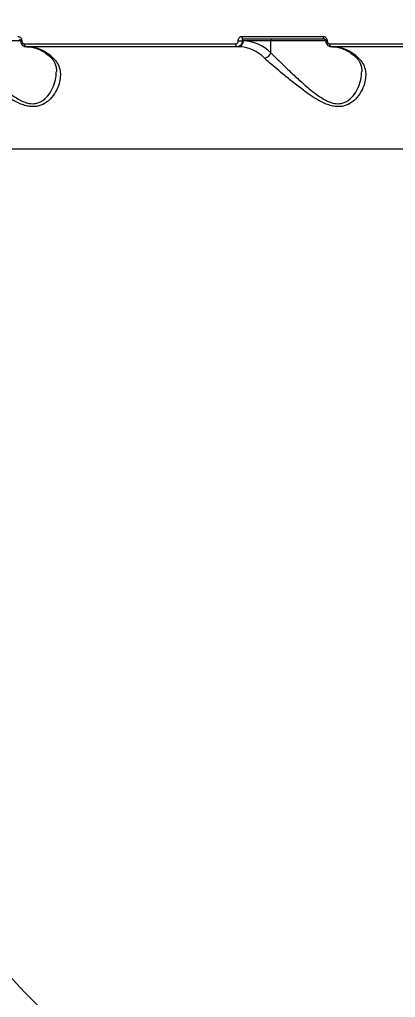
# Model space of a CAD drawing. Header units: millimetres. Extents: x -9609 to 9022, y -7175 to 8108.
# Drawn here: x -3792.5 to -3665.8, y 3268.9 to 3598.4 of the extents above; entities that cross this region are included whole.
import ezdxf

# ---------------------------------------------------------------- set-up
doc = ezdxf.new("R2010")
doc.units = ezdxf.units.MM
for name, color, linetype in [('DIKOM_ОБЪЕКТ', 7, 'Continuous'), ('DIKOM_РАЗМЕР_ЗОНА', 7, 'Continuous'), ('DIKOM_РАЗМЕР_ОБЪЕКТА', 7, 'Continuous')]:
    doc.layers.add(name, color=color, linetype=linetype)
doc.styles.add('style1', font='arial.ttf', dxfattribs={"width": 0.8})
doc.dimstyles.new('1-50', dxfattribs={"dimtxt": 300, "dimasz": 200, "dimexe": 100, "dimexo": 0, "dimgap": 100, "dimtad": 1, "dimtxsty": 'style1', "dimcen": 200, "dimclrd": 7, "dimclre": 7, "dimclrt": 7, "dimadec": 1, "dimazin": 2, "dimtfac": 1, "dimtmove": 0, "dimatfit": 2, "dimfxl": 0, "dimlwd": 25, "dimlwe": 18, "dimarcsym": 0})

# ---------------------------------------------------------------- blocks, each defined once
blk = doc.blocks.new('*D10')
at = {"layer": 'Defpoints', "color": 0, "transparency": 16777216}
for p in [(-405.54, 6589.16), (-8044.66, -3492.79), (424.09, -3492.79)]:
    blk.add_point(p, dxfattribs=at)
at = {"layer": 'DIKOM_РАЗМЕР_ОБЪЕКТА', "color": 7, "lineweight": 18, "transparency": 16777216}
for p, q in [((-405.54, 6589.16), (-8144.66, 6589.16)), ((424.09, -3492.79), (-8144.66, -3492.79))]:
    blk.add_line(p, q, dxfattribs=at)
at = {"layer": 'DIKOM_РАЗМЕР_ОБЪЕКТА', "color": 7, "lineweight": 25, "transparency": 16777216}
blk.add_line((-8044.66, 6389.16), (-8044.66, -3292.79), dxfattribs=at)
at = {"layer": 'DIKOM_РАЗМЕР_ОБЪЕКТА', "color": 7, "transparency": 16777216}
for points in [[(-8077.99, 6389.16), (-8011.32, 6389.16), (-8044.66, 6589.16)], [(-8077.99, -3292.79), (-8011.32, -3292.79), (-8044.66, -3492.79)]]:
    blk.add_solid(points, dxfattribs=at)
at = {"layer": 'DIKOM_РАЗМЕР_ОБЪЕКТА', "color": 7, "transparency": 16777216, "insert": (-8297.83, 1541.5), "char_height": 300, "attachment_point": 5, "rotation": 90, "style": 'style1'}
blk.add_mtext('10100', dxfattribs=at)
blk = doc.blocks.new('*D13')
at = {"layer": 'Defpoints', "color": 0, "transparency": 16777216}
for p in [(-4933.28, 8107.63), (-9158.98, -4977.79), (-1652.91, -4977.79)]:
    blk.add_point(p, dxfattribs=at)
at = {"layer": 'DIKOM_РАЗМЕР_ЗОНА', "color": 7, "lineweight": 18, "transparency": 16777216}
for p, q in [((-4933.28, 8107.63), (-9258.98, 8107.63)), ((-1652.91, -4977.79), (-9258.98, -4977.79))]:
    blk.add_line(p, q, dxfattribs=at)
at = {"layer": 'DIKOM_РАЗМЕР_ЗОНА', "color": 7, "lineweight": 25, "transparency": 16777216}
blk.add_line((-9158.98, 7907.63), (-9158.98, -4777.79), dxfattribs=at)
at = {"layer": 'DIKOM_РАЗМЕР_ЗОНА', "color": 7, "transparency": 16777216}
for points in [[(-9192.32, 7907.63), (-9125.65, 7907.63), (-9158.98, 8107.63)], [(-9192.32, -4777.79), (-9125.65, -4777.79), (-9158.98, -4977.79)]]:
    blk.add_solid(points, dxfattribs=at)
at = {"layer": 'DIKOM_РАЗМЕР_ЗОНА', "color": 7, "transparency": 16777216, "insert": (-9412.26, 1541.5), "char_height": 300, "attachment_point": 5, "rotation": 90, "style": 'style1'}
blk.add_mtext('13100', dxfattribs=at)

msp = doc.modelspace()

# ---------------------------------------------------------------- linework, layer by layer
at = {"layer": 'DIKOM_ОБЪЕКТ', "color": 7, "linetype": 'Continuous', "lineweight": 15}
for p, q in [((-3792.128, 3591.212), (-3810.675, 3591.212)), ((-3717.557, 3592.678), (-3690.128, 3592.678)), ((-3717.083, 3591.212), (-3717.443, 3591.212)), ((-3707.814, 3591.212), (-3717.083, 3591.212)), ((-3689.613, 3591.712), (-3717.043, 3591.712)), ((-3707.814, 3587.162), (-3707.814, 3591.212)), ((-3689.268, 3591.212), (-3707.814, 3591.212)), ((-3790.797, 3590.172), (-3719.651, 3590.172)), ((-3719.137, 3589.212), (-3790.282, 3589.212)), ((-3718.797, 3589.212), (-3719.137, 3589.212)), ((-3687.937, 3590.172), (-3616.791, 3590.172)), ((-3616.277, 3589.212), (-3687.422, 3589.212)), ((-3583.959, 3554.71), (-3883.968, 3554.71))]:
    msp.add_line(p, q, dxfattribs=at)
at = {"layer": 'DIKOM_ОБЪЕКТ', "color": 7, "linetype": 'Continuous', "lineweight": 15, "flags": 128}
for points in [[(-3717.043, 3591.712), (-3717.141, 3591.731), (-3717.235, 3591.785), (-3717.323, 3591.874), (-3717.4, 3591.993), (-3717.465, 3592.139), (-3717.513, 3592.306), (-3717.544, 3592.487), (-3717.557, 3592.678)], [(-3689.613, 3591.712), (-3689.711, 3591.731), (-3689.806, 3591.785), (-3689.894, 3591.874), (-3689.971, 3591.993), (-3690.035, 3592.139), (-3690.084, 3592.306), (-3690.115, 3592.487), (-3690.128, 3592.678)], [(-3790.282, 3589.212), (-3790.38, 3589.23), (-3790.474, 3589.284), (-3790.561, 3589.372), (-3790.639, 3589.491), (-3790.703, 3589.636), (-3790.752, 3589.802), (-3790.783, 3589.982), (-3790.797, 3590.172)], [(-3719.137, 3589.212), (-3719.235, 3589.23), (-3719.329, 3589.284), (-3719.416, 3589.372), (-3719.494, 3589.491), (-3719.558, 3589.636), (-3719.607, 3589.802), (-3719.638, 3589.982), (-3719.651, 3590.172)], [(-3687.422, 3589.212), (-3687.52, 3589.23), (-3687.614, 3589.284), (-3687.701, 3589.372), (-3687.779, 3589.491), (-3687.843, 3589.636), (-3687.891, 3589.802), (-3687.923, 3589.982), (-3687.937, 3590.172)], [(-3796.077, 3276.39), (-3790.835, 3270.719), (-3785.506, 3265.361)]]:
    msp.add_lwpolyline(points, dxfattribs=at)
at = {"layer": 'DIKOM_ОБЪЕКТ', "color": 7, "linetype": 'Continuous', "lineweight": 15}
for centre, radius, start, end in [((-3791.822, 3593.684), 2.514, 262.29374, 273.38158), ((-3718.766, 3614.082), 22.908, 269.87865, 273.31054), ((-3718.952, 3591.08), 1.874, 274.73355, 4.05008), ((-3717.582, 3577.441), 13.78, 44.86258, 87.92506), ((-3707.348, 3591.246), 0.468, 94.7382, 184.11098), ((-3688.963, 3593.644), 2.475, 262.20905, 273.46203), ((-3790.416, 3576.099), 13.122, 44.8589, 87.92782), ((-3719.272, 3576.099), 13.122, 44.85971, 87.92928), ((-3687.556, 3576.101), 13.12, 44.85612, 87.9306), ((-3781.148, 3586.675), 1.321, 228.3876, 271.43728), ((-3710.122, 3587.725), 2.376, 273.66696, 346.27714), ((-3678.292, 3586.665), 1.311, 228.22343, 271.58207)]:
    msp.add_arc(centre, radius, start, end, dxfattribs=at)
for points, knots in [([(-3792.988, 3592.678), (-3792.893, 3592.67), (-3792.654, 3592.652), (-3792.289, 3592.472), (-3791.956, 3592.132), (-3791.727, 3591.681), (-3791.692, 3591.343), (-3791.674, 3591.174)], [0, 0, 0, 0, 0.1406847, 0.355164, 0.5699397, 0.784872, 1, 1, 1, 1]), ([(-3792.447, 3591.699), (-3792.43, 3591.7), (-3792.402, 3591.701), (-3792.3, 3591.614), (-3792.222, 3591.492), (-3792.17, 3591.338), (-3792.154, 3591.188), (-3792.164, 3591.103), (-3792.167, 3591.072)], [0, 0, 0, 0, 0.2755611, 0.4591229, 0.6095255, 0.7622556, 0.9133212, 1, 1, 1, 1]), ([(-3792.145, 3591.193), (-3792.148, 3591.135), (-3792.162, 3590.821), (-3791.968, 3590.251), (-3791.517, 3589.642), (-3790.903, 3589.295), (-3790.411, 3589.169), (-3790.158, 3589.23), (-3790.114, 3589.24)], [0, 0, 0, 0, 0.0539292, 0.2916938, 0.5387186, 0.7514286, 0.9573317, 1, 1, 1, 1]), ([(-3791.674, 3591.174), (-3791.662, 3591.061), (-3791.639, 3590.836), (-3791.485, 3590.535), (-3791.262, 3590.309), (-3791.019, 3590.189), (-3790.86, 3590.176), (-3790.797, 3590.172)], [0, 0, 0, 0, 0.21513493, 0.43010446, 0.6450991, 0.85956369, 1, 1, 1, 1]), ([(-3719.651, 3590.172), (-3719.555, 3590.183), (-3719.363, 3590.205), (-3719.11, 3590.378), (-3718.922, 3590.631), (-3718.824, 3590.913), (-3718.817, 3591.1), (-3718.815, 3591.174)], [0, 0, 0, 0, 0.2142185, 0.4284163, 0.6431383, 0.8580842, 1, 1, 1, 1]), ([(-3717.443, 3591.212), (-3717.45, 3591.064), (-3717.467, 3590.692), (-3717.667, 3590.13), (-3718.05, 3589.623), (-3718.56, 3589.278), (-3718.945, 3589.234), (-3719.137, 3589.212)], [0, 0, 0, 0, 0.1417221, 0.356378, 0.5709338, 0.7854486, 1, 1, 1, 1]), ([(-3718.815, 3591.174), (-3718.811, 3591.285), (-3718.801, 3591.565), (-3718.654, 3591.987), (-3718.37, 3592.368), (-3717.99, 3592.628), (-3717.701, 3592.661), (-3717.557, 3592.678)], [0, 0, 0, 0, 0.1418369, 0.3567159, 0.5713979, 0.7857392, 1, 1, 1, 1]), ([(-3717.043, 3591.712), (-3717.091, 3591.707), (-3717.186, 3591.696), (-3717.31, 3591.609), (-3717.4, 3591.483), (-3717.443, 3591.342), (-3717.443, 3591.249), (-3717.443, 3591.212)], [0, 0, 0, 0, 0.21376745, 0.42776448, 0.64274101, 0.85786156, 1, 1, 1, 1]), ([(-3690.128, 3592.678), (-3690.033, 3592.67), (-3689.794, 3592.652), (-3689.429, 3592.472), (-3689.097, 3592.132), (-3688.866, 3591.681), (-3688.831, 3591.343), (-3688.814, 3591.174)], [0, 0, 0, 0, 0.1406781, 0.3551239, 0.5699081, 0.7849178, 1, 1, 1, 1]), ([(-3689.586, 3591.699), (-3689.569, 3591.7), (-3689.541, 3591.701), (-3689.44, 3591.614), (-3689.362, 3591.492), (-3689.31, 3591.338), (-3689.294, 3591.188), (-3689.303, 3591.103), (-3689.306, 3591.072)], [0, 0, 0, 0, 0.2755911, 0.4589997, 0.6094186, 0.7621654, 0.913289, 1, 1, 1, 1]), ([(-3689.285, 3591.193), (-3689.287, 3591.135), (-3689.303, 3590.821), (-3689.107, 3590.251), (-3688.656, 3589.642), (-3688.043, 3589.295), (-3687.551, 3589.169), (-3687.298, 3589.23), (-3687.254, 3589.24)], [0, 0, 0, 0, 0.0539353, 0.2917087, 0.5388291, 0.7514127, 0.9573214, 1, 1, 1, 1]), ([(-3688.814, 3591.174), (-3688.802, 3591.061), (-3688.779, 3590.836), (-3688.625, 3590.535), (-3688.402, 3590.309), (-3688.159, 3590.189), (-3688, 3590.176), (-3687.937, 3590.172)], [0, 0, 0, 0, 0.2151488, 0.4302471, 0.6451115, 0.8595547, 1, 1, 1, 1]), ([(-3789.942, 3589.212), (-3789.672, 3589.205), (-3788.837, 3589.182), (-3787.439, 3588.919), (-3785.754, 3588.301), (-3784.098, 3587.37), (-3782.86, 3586.44), (-3782.181, 3585.827), (-3782.028, 3585.69)], [0, 0, 0, 0, 0.1027251, 0.3181872, 0.5309165, 0.7384647, 0.9414945, 1, 1, 1, 1]), ([(-3687.082, 3589.212), (-3686.812, 3589.205), (-3685.976, 3589.182), (-3684.579, 3588.919), (-3682.893, 3588.301), (-3681.238, 3587.37), (-3680, 3586.44), (-3679.32, 3585.827), (-3679.168, 3585.69)], [0, 0, 0, 0, 0.102731, 0.3181932, 0.5309226, 0.7384589, 0.9415062, 1, 1, 1, 1]), ([(-3781.115, 3585.355), (-3780.614, 3584.809), (-3779.595, 3583.701), (-3778.852, 3581.728), (-3778.617, 3579.598), (-3778.918, 3577.231), (-3779.837, 3574.652), (-3781.481, 3572.083), (-3783.737, 3570.038), (-3786.124, 3569.093), (-3788.182, 3568.963), (-3789.847, 3569.179), (-3791.586, 3569.699), (-3793.677, 3570.616), (-3796.078, 3572), (-3799.124, 3574.082), (-3802.481, 3576.649), (-3805.813, 3579.35), (-3808.724, 3581.776), (-3811.063, 3583.764), (-3812.276, 3584.856), (-3812.83, 3585.355)], [0, 0, 0, 0, 0.0545835, 0.1110311, 0.1659476, 0.222013, 0.2890738, 0.3579624, 0.422672, 0.4774051, 0.5047514, 0.5330979, 0.5623557, 0.5923816, 0.6398921, 0.6885843, 0.7592847, 0.8320623, 0.8901634, 0.9498688, 1, 1, 1, 1]), ([(-3810.675, 3587.162), (-3810.157, 3586.637), (-3809.036, 3585.501), (-3806.887, 3583.421), (-3804.258, 3580.908), (-3801.212, 3578.062), (-3798.199, 3575.389), (-3795.415, 3573.174), (-3793.272, 3571.722), (-3791.362, 3570.738), (-3789.531, 3570.084), (-3788.009, 3569.939), (-3786.669, 3570.131), (-3785.654, 3570.457), (-3784.035, 3571.403), (-3782.346, 3573.239), (-3780.943, 3575.917), (-3780.159, 3578.543), (-3780.081, 3580.184), (-3780.049, 3580.881)], [0, 0, 0, 0, 0.0614342, 0.1331453, 0.2068019, 0.2939318, 0.3833567, 0.4406237, 0.4990546, 0.53304, 0.5679423, 0.6179011, 0.6312105, 0.6623779, 0.6945892, 0.7715357, 0.8535156, 0.9377483, 1, 1, 1, 1]), ([(-3782.057, 3585.681), (-3781.941, 3585.584), (-3781.495, 3585.208), (-3780.944, 3584.436), (-3780.386, 3583.33), (-3780.069, 3582.142), (-3780.061, 3581.268), (-3780.058, 3580.885)], [0, 0, 0, 0, 0.0752291, 0.2906278, 0.534241, 0.7957339, 1, 1, 1, 1]), ([(-3678.255, 3585.355), (-3677.754, 3584.809), (-3676.735, 3583.701), (-3675.992, 3581.728), (-3675.757, 3579.598), (-3676.058, 3577.231), (-3676.976, 3574.652), (-3678.621, 3572.083), (-3680.876, 3570.038), (-3683.264, 3569.093), (-3685.322, 3568.963), (-3686.987, 3569.179), (-3688.726, 3569.699), (-3690.817, 3570.616), (-3693.218, 3572), (-3696.264, 3574.082), (-3699.621, 3576.649), (-3702.953, 3579.349), (-3705.863, 3581.776), (-3708.203, 3583.764), (-3709.416, 3584.856), (-3709.97, 3585.355)], [0, 0, 0, 0, 0.0545835, 0.111031, 0.1659475, 0.2220128, 0.289072, 0.3579619, 0.4226726, 0.4774046, 0.5047508, 0.5330982, 0.5623559, 0.5923818, 0.639886, 0.6885841, 0.7592846, 0.8320617, 0.8901577, 0.9498676, 1, 1, 1, 1]), ([(-3707.814, 3587.162), (-3707.297, 3586.637), (-3706.176, 3585.501), (-3704.027, 3583.421), (-3701.397, 3580.908), (-3698.352, 3578.062), (-3695.339, 3575.389), (-3692.555, 3573.174), (-3690.412, 3571.722), (-3688.502, 3570.738), (-3686.671, 3570.084), (-3685.149, 3569.939), (-3683.809, 3570.131), (-3682.794, 3570.457), (-3681.175, 3571.403), (-3679.486, 3573.239), (-3678.083, 3575.918), (-3677.298, 3578.543), (-3677.221, 3580.184), (-3677.188, 3580.881)], [0, 0, 0, 0, 0.0614297, 0.1331395, 0.2068032, 0.2939261, 0.3833512, 0.4406183, 0.4990495, 0.5330344, 0.5679368, 0.6178956, 0.6312063, 0.6623724, 0.6945837, 0.7715351, 0.853512, 0.9377482, 1, 1, 1, 1]), ([(-3679.196, 3585.681), (-3679.081, 3585.584), (-3678.635, 3585.208), (-3678.084, 3584.436), (-3677.526, 3583.33), (-3677.209, 3582.142), (-3677.201, 3581.268), (-3677.198, 3580.885)], [0, 0, 0, 0, 0.0752385, 0.290625, 0.5342487, 0.7957237, 1, 1, 1, 1])]:
    msp.add_open_spline(points, degree=3, knots=knots, dxfattribs=at)

# ---------------------------------------------------------------- dimensions: what is measured, and where the dimension line sits
at = {"layer": 'DIKOM_РАЗМЕР_ЗОНА'}
dim = msp.add_linear_dim(base=(-9158.984, -4977.788), p1=(-4933.276, 8107.631), p2=(-1652.914, -4977.788), angle=90, text='13100', dimstyle='1-50', dxfattribs=at)
dim.commit()
dim.dimension.update_dxf_attribs({"geometry": '*D13', "text_midpoint": (-9158.984, 1541.499), "dimtype": 160})
at = {"layer": 'DIKOM_РАЗМЕР_ОБЪЕКТА'}
dim = msp.add_linear_dim(base=(-8044.657, -3492.788), p1=(-405.539, 6589.161), p2=(424.086, -3492.788), angle=90, text='10100', dimstyle='1-50', dxfattribs=at)
dim.commit()
dim.dimension.update_dxf_attribs({"geometry": '*D10', "text_midpoint": (-8044.657, 1541.499), "dimtype": 160})

doc.saveas('drawing.dxf')
